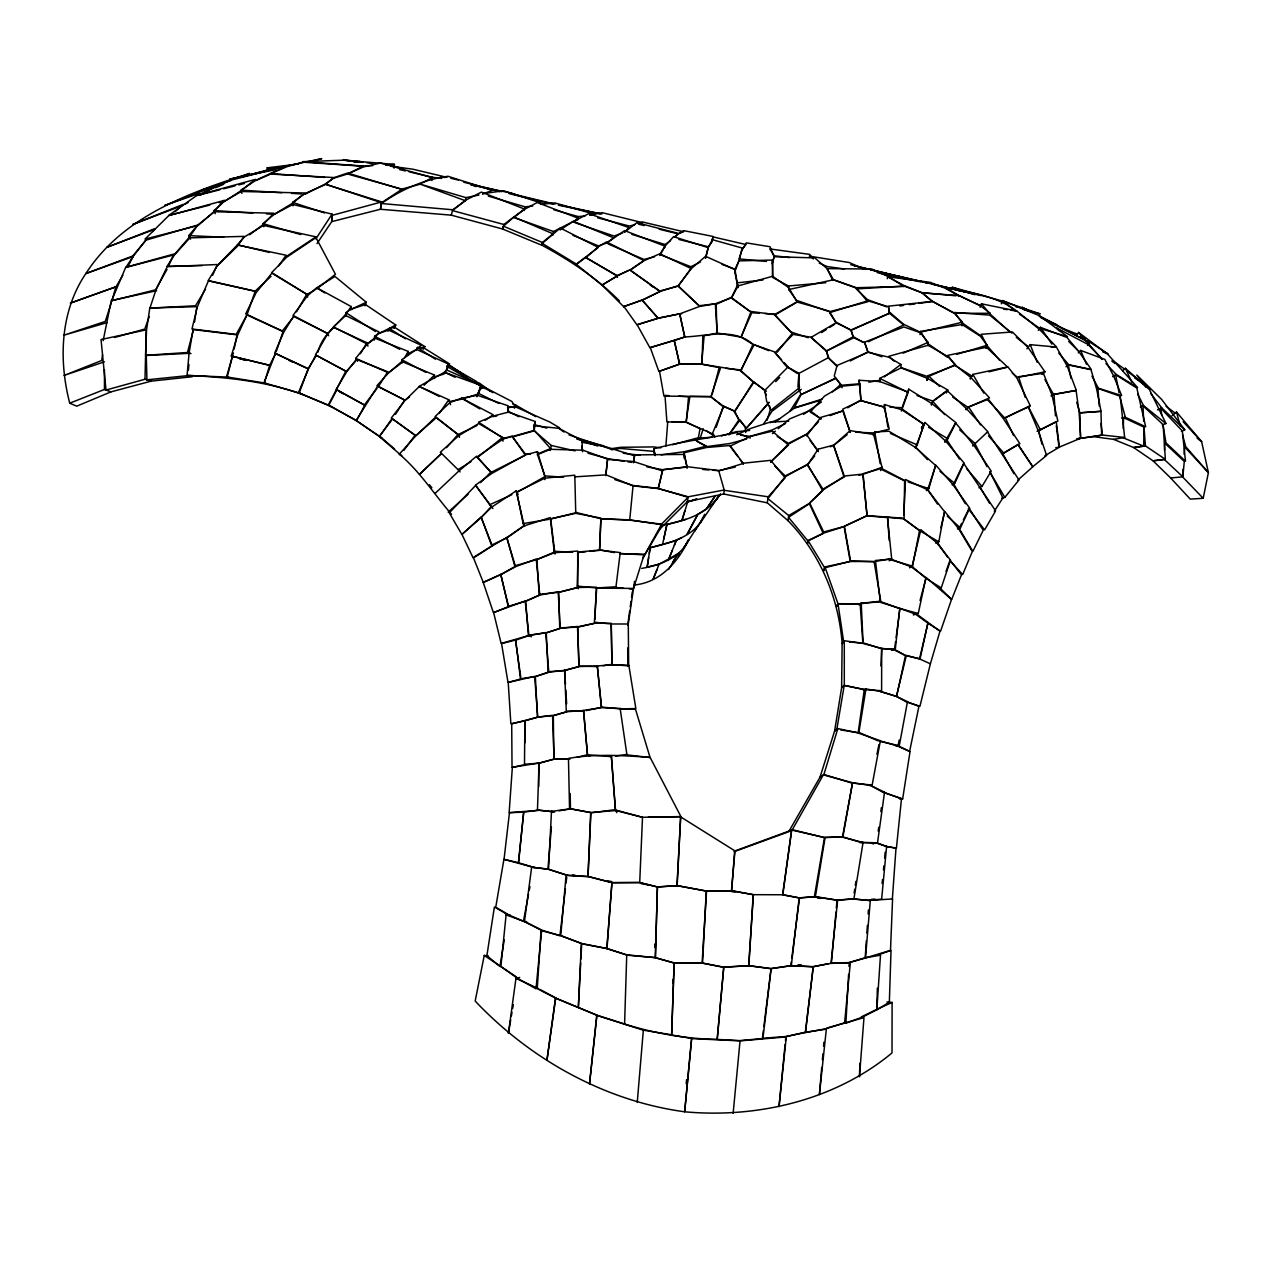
<?xml version="1.0" encoding="UTF-8"?>
<svg xmlns="http://www.w3.org/2000/svg" width="1272" height="1272" viewBox="0 0 1272 1272"><rect width="100%" height="100%" fill="white"/><g stroke="black" fill="none" stroke-linecap="round" stroke-linejoin="round"><path stroke-width="1.5" d="M240.79 177.11L249.566 173.421C188.24 192.851 122.382 216.797 85.86 273.56C60.182 311.37 58.544 360.071 69.737 403.192L104.447 389.455L104.463 369.707M538.708 786.7L538.708 763.073L512.028 767.366L511.71 723.911L537.802 717.154L552.525 715.325L554.099 759.034L539.058 763.168L524.493 764.281L524.891 720.858L537.77 717.138L534.653 676.402L508.228 682.46L510.851 723.736L524.875 720.858L525.113 742.689M886.934 1002.034L892.101 1002.447L892.006 1052.93C835.068 1100.232 757.524 1118.454 684.67 1111.792C604.725 1100.948 530.329 1059.338 475.172 1001.064L484.25 955.463L488.146 955.797M928.083 345.666L928.099 342.391L920.308 332.66L903.931 326.968L864.578 342.136L867.806 351.676L881.83 356.764M1099.231 405.911L1097.927 388.389L1120.219 396.26L1124.655 437.473L1102.379 435.04L1093.046 436.598L1113.557 439.349L1133.606 447.521L1143.703 446.154L1144.037 427.138L1123.573 417.661L1123.271 428.616M1164.516 450.368L1164.675 443.101L1184.28 461.434L1182.865 476.841L1170.653 477.97L1153.02 460.814L1133.622 447.521L1145.436 445.916L1165.343 459.335L1163.149 424.657L1142.987 405.848L1143.719 421.334M877.346 988.233L876.837 1009.809L862.257 1017.171L845.896 1023.213L848.599 974.288M578.347 588.697L577.202 586.09L578.092 552.048L599.573 550.045L620.227 552.589L615.887 587.489L623.598 588.284M684.018 458.095L684.177 452.737L706.517 447.49L730.048 445.502L743.357 463.565M624.616 1024.04L597.013 1015.231L578.363 1007.504L581.32 943.729L607.189 948.514L626.73 955.113L624.584 1024.087C654.492 1033.246 685.815 1039.033 717.138 1039.335L723.816 967.356L702.351 963.095L674.16 963.111L671.68 1035.042L691.555 1038.397L684.67 1111.792L691.698 1038.604L740.034 1040.862M859.872 1063.297L859.459 1076.828L863.974 1017.616L826.927 1028.046M672.697 983.256L672.824 979.551M702.86 335.919L701.937 364.062L679.423 364.158L674.367 340.483L684.893 336.953L679.582 313.834L658.117 318.239L637.145 324.726L649.881 347.749L684.94 336.953M350.993 309.796L351.104 306.504L316.664 287.726L307.331 295.931L293.005 315.44L326.952 333.185L328.589 335.729L326.968 333.2L293.562 316.315L283.767 332.167L274.688 353.028L308.047 368.721L316.33 355.619M144.992 379.247L146.216 329.846L101.044 339.529L106.005 390.043L144.992 379.247L151.384 381.091L110.95 391.871L76.733 406.181L69.737 403.192M374.429 340.037L374.572 336.269L378.849 333.296L388.612 330.1L421.191 345.269L416.469 349.577L408.121 353.648M408.058 355.317L408.201 351.406L374.509 338.034L367.274 344.044L355.715 358.37L357.512 361.264M566.978 875.295L548.518 869.269L551.492 811.377L570.269 808.833L590.908 812.57L588.014 876.44L590.701 812.506L615.807 810.566L642.503 817.26L639.721 882.482L612.134 882.641L588.046 876.44L567.328 875.263L548.455 869.269L531.648 867.186L524.493 921.453L542.317 930.309L559.934 935.842L565.388 888.969M594.899 619.416L596.377 587.171L577.806 587.489L558.758 592.275L559.712 627.859L578.092 627.144L594.724 623.216L611.164 623.248L611.912 664.334L603.055 665.765M880.892 665.972L881.703 648.418L862.48 643.314L844.29 640.738L842.128 643.632L841.619 687.739L834.607 731.05L819.995 777.192L788.688 831.745L734.039 851.683M263.797 226.75L262.938 223.618L274.227 214.3L292.894 204.458L332.072 214.125L331.706 221.646L317.014 243.572M507.862 412.462L508.18 405.816L477.398 395.29L461.625 398.279L479.878 408.9M903.788 514.81L905.521 479.512L927.479 489.72L944.476 511.551L938.8 541.793L935.604 543.08M580.684 962.936L578.331 1007.519L555.387 998.043L537.229 988.63L541.061 930.548L559.473 935.27M580.891 959.056L581.702 943.554L561.318 935.747M734.771 272.637L734.962 269.282L738.857 261.126L742.244 248.056L712.304 239.677L708.122 248.008L705.435 258.168M849.028 966.466L849.235 962.538L864.324 957.975L880.478 955.177L876.853 1009.809L889.351 1002.225L891.02 950.391L878.125 954.906M753.199 894.677L782.598 894.757L791.629 830.091L734.675 851.063L731.67 890.734L753.406 894.693L748.683 965.687L723.45 967.118L702.557 963.111L706.262 891.036L731.432 890.782L734.962 850.904L680.568 816.847L677.181 885.598L706.071 891.02L731.591 890.75L753.199 894.677L748.842 965.687L723.657 967.245L717.265 1039.415L739.668 1040.607L762.93 1038.54L771.118 968.723L748.858 965.702L770.816 968.564L791.311 965.687L799.166 897.889L814.382 896.744L824.495 837.469L791.661 830.059L782.821 894.741L799.245 897.905L782.503 894.773M345.634 316.49L345.889 312.674L351.008 309.207L365.414 304.517L395.783 324.996L394.161 328.351M1183.055 469.225L1182.547 476.857L1203.185 498.29L1208.4 472.612L1201.627 441.67L1176.521 412.033L1172.084 415.69M866.343 940.755L865.183 958.023L890.495 950.375L892.578 898.938L869.046 900.449M866.852 933.076L867.377 925.396M868.14 913.884L868.41 910.052M892.356 898.922L895.997 848.154L885.773 846.357M665.876 445.995L667.752 421.589M1184.137 454.295L1184.725 446.997L1208.4 472.612L1185.743 446.711L1182.547 434.738M551.396 826.975L547.946 869.158L533.89 867.424L518.404 862.718L523.746 812.156L538.263 810.216L552.652 811.631M637.24 1102.427L643.346 1030.177L596.727 1015.374L589.493 1084.173L596.95 1015.263L555.451 998.027L546.944 1060.292L555.753 997.9L539.757 989.33M821.728 1067.415L819.407 1094.572L826.339 1029.128L806.782 1032.053M822.38 1059.656L822.889 1053.852M823.556 1046.093L823.874 1042.213M835.974 912.024L831.363 963.397L849.298 962.554L865.485 958.039L870.302 900.528L852.399 898.938L837.04 900.178L836.324 908.081M298.411 392.698L328.335 405.068L345.873 371.138L315.838 355.158L308.476 369.007L298.411 392.698L302.498 394.463C265.419 381.044 226.003 377.132 187.079 375.415L189.099 353.012L193.09 329.559L237.021 334.838L234.096 349.259M825.782 282.718L788.497 285.977L772.597 277.375L772.517 260.045L738.873 260.887L734.834 271.747L737.951 287.599M188.415 370.041L188.94 364.46M686.196 1083.537L686.562 1079.642M733.133 1113.366L740.05 1040.878L786.271 1036.903L779.02 1106.608L785.094 1044.471M575.723 512.346L600.893 518.769L629.704 520.121L633.043 485.872L606.076 474.853L574.849 476.857M785.476 1040.591L785.858 1036.696L804.826 1032.355M882.1 883.484L882.498 879.572M883.452 869.809L883.849 865.898M884.612 858.091L885.185 852.224M506.097 914.87L500.882 966.513L517.163 978.104L536.005 988.853L541.649 930.436L524.064 921.405L506.097 914.87L509.993 914.95M394.05 168.158L394.447 164.374L343.297 160.208L302.784 161.655L363.251 166.044L372.68 165.678M605.917 474.758L607.523 459.43L633.488 461.498L662.537 470.942L658.276 488.384L633.09 485.491L614.837 479.608M664.795 247.579L665.129 244.542L670.582 240.551M891.608 650.358L895.313 649.149L899.749 608.413L879.493 602.053L861.224 602.944L858.854 604.868M605.774 475.633L607.603 459.033L582.989 450.208L550.394 449.318L537.515 454.629L544.877 475.903L544.941 479.639M566.072 883.102L566.755 877.251M401.825 363.442L401.761 359.706L416.532 349.403L448.11 363.903L447.633 367.815L443.992 374.032L434.468 376.894M510.247 437.234L502.647 437.966L478.51 422.177L493.154 416.055L508.45 412.112L535.305 421.557L534.208 430.826L551.348 445.47L575.103 450.892M634.537 581.288L634.06 585.025C660.279 582.576 678.008 562.017 688.693 539.662C680.504 557.692 659.93 565.388 641.629 568.393M763.375 1030.543L762.421 1038.286L785.571 1036.553L805.319 1032.514L813.221 966.847L828.374 963.683M763.852 1026.679L771.023 968.676L790.946 965.655L813.221 966.847L805.494 1032.578L825.528 1028.825L844.592 1022.879L850.332 962.824L830.266 963.286M431.939 180.481L432.353 177.237L409.202 171.831M791.327 961.775L790.834 965.639L812.649 966.641L831.014 963.365L837.644 900.226L814.144 896.776L799.532 897.921L791.82 957.911M895.567 641.581L894.55 649.404L905.441 655.541L920.069 658.848L927.86 623.137L915.522 614.153L899.94 608.366L896.092 637.685M519.692 977.453L515.955 978.407L508.418 1033.341L510.708 1019.969M630.244 606.919L631.007 601.259M631.532 597.49L632.311 591.83M878.189 831.125L878.713 827.229M880.828 811.647L881.353 807.752M633.567 462.515L634.617 454.899L684.129 454.422L687.15 467.047L662.648 469.702L647.003 466.888M627.7 625.363L629.72 610.687M883.961 408.058L884.438 404.56L901.578 409.695L923.933 424.117L917.223 444.882L915.284 447.887M862.034 603.564L880.749 601.084L874.087 561.524L850.109 561.509L824.94 566.915L837.994 603.707L843.638 641.613L842.159 643.6C838.725 597.856 820.154 553.686 788.02 520.677L788.751 515.573L809.517 503.299L822.698 490.674L807.497 464.232L785.142 476.762L767.922 498.64L788.751 515.573M788.02 520.677L767.302 502.822L768.193 496.796L785.126 477.843L770.737 460.337L744.438 463.088L718.648 471.022M194.568 322.039L196.842 306.663L149.794 308.015L146.534 330.02L145.628 355.286L187.493 352.503L190.975 353.616M102.571 354.777L101.712 360.485L64.013 375.463L104.463 361.805M649.308 553.32L650.167 547.739C668.341 543.367 688.565 538.422 700.427 522.728L718.028 497.066C705.435 515.51 682.174 521.52 661.456 525.479M854.116 893.087L854.704 889.208M855.277 885.312L855.865 881.417M899.527 798.848L902.659 798.895L910.052 751.498L897.221 745.869L879.731 740.797M668.627 569.506L677.706 553.924L659.087 564.243L647.162 567.089L648.609 557.836M920.006 334.584L920.499 331.42L962.109 324.519L980.33 336.174L987.088 345.269L986.023 348.401M961.902 325.839L962.475 322.198L954.207 312.976L932.201 301.4L888.476 306.17L889.08 311.72L903.565 324.249L920.372 332.215L962.475 322.198M647.162 567.089L650.167 547.755L675.241 540.791L681.872 537.579M504.269 939.738L499.96 966.497L486.89 955.685L494.395 907L508.259 914.918M895.854 745.933L899.272 745.742L907.493 701.635L896.219 696.404L879.795 691.284L865.946 688.931L858.902 732.37L878.3 740.972M863.052 842.477L853.909 898.922L836.817 900.147L815.4 896.585L825.115 837.374L842.032 837.056L863.052 842.477L859.793 842.541M614.471 552.605L599.573 549.87L600.893 518.833L629.735 519.851L661.392 524.668L643.139 557.613L660.152 528.786L687.325 501.693L723.657 493.981L724.325 489.974L688.2 496.796L658.26 488.591L633.043 485.872M633.424 462.674L634.569 455.837L605.106 446.567L581.622 442.195M840.697 729.953L858.187 732.624L864.308 689.519L844.211 685.449L836.817 729.365L834.607 731.05L837.835 728.57L857.598 732.831L880.367 740.717L872.147 785.094L868.792 785.492M103.159 340.689L111.268 300.574L156.647 290.7M511.36 1016.137L512.012 1012.321M512.68 1008.489L513.332 1004.673M576.455 264.449L601.91 285.087L617.127 276.024L602.069 285.135L623.646 306.632L642.153 300.113L660.041 291.511L629.815 269.759L617.127 276.008L585.724 257.326L576.455 264.449L576.629 265.419L576.375 264.083L598.333 247.436L560.316 228.022L542.222 243.381L541.904 245.194C570.015 260.442 596.95 278.075 619.48 300.987M381.695 201.914L380.408 209.26L331.706 221.63L332.008 215.381L381.695 201.914L325.68 184.424L304.946 193.567L292.592 202.375L293.101 205.794M482.486 194.044L492.375 190.355L448.014 176.283C424.005 179.479 401.141 189.623 381.425 203.52L380.408 209.26L451.274 215.159L502.774 229.055L503.855 224.492L524.462 209.053L481.404 192.088L465.457 200.308L452.514 210.595L503.855 224.492M901.339 411.047L908.224 392.126L879.89 381.568L859.045 380.264L860.985 400.696L884.104 406.976L889.239 429.109L874.277 432.957L855.738 432.226M945.239 441.638L947.831 438.729L955.892 422.606L931.835 403.622L908.749 389.153L908.16 392.46L879.683 378.388L879.922 381.854M824.94 566.915L823.684 570.937L824.654 567.805L850.189 561.381L844.115 526.544L823.684 531.966L809.628 502.917L822.793 490.07L844.608 476.014L862.798 474.09L867.043 515.51L863.036 473.677L881.512 468.43L904.615 480.45L904.074 518.245L866.947 515.653L844.099 526.576L823.302 533.222L808.022 540.568L807.466 543.732L807.958 540.934L788.497 517.322L809.39 503.696L823.238 533.429L807.958 540.934M687.325 501.693L688.2 496.796M887.299 278.711L887.904 275.356L877.044 272.494M465.345 200.881L465.95 197.637L478.988 195.029M698.264 438.331L700.045 428.743L686.005 421.954L689.917 396.451L710.444 396.61L723.339 406.102L716.168 427.297M526.703 921.691L523.428 921.326L528.5 894.359M529.216 890.511L529.947 886.663M712.288 240.233L713.004 236.433L683.843 230.661L679.343 233.507M552.748 235.304L553.479 231.52L588.777 213.664L629.036 227.593L624.425 232.235L636.827 222.695L678.024 233.333L674.494 237.244M899.193 740.05L898.064 745.805L909.591 751.498L918.941 706.31L906.666 701.683M909.559 567.805L912.533 566.183L919.561 530.329L903.549 518.785L887.665 517.354L889.16 540.457M712.034 241.426L712.94 236.878L745.996 244.542L742.021 249.407M233.364 352.869L227.163 377.069L187.079 375.415M542.413 242.491L541.84 245.258L502.774 229.087L503.442 226.225L513.856 217.019L553.034 233.825L542.413 242.491L503.442 226.225M876.933 754.344L878.92 744.661M577.599 219.992L578.299 216.59L585.056 215.986M918.273 613.438L925.952 577.567L911.261 566.883L891.004 559.155L875.454 560.475L880.256 601.465L899.59 608.477L918.273 613.438L913.296 614.742L916.476 613.899L939.96 631.246L930.404 663.761L919.942 706.278L905.982 701.715L896.458 696.372L906.332 655.398L919.449 658.928M524.159 210.405L524.954 206.811L532.698 206.064M663.666 539.408L666.91 524.573M662.569 544.337L666.894 524.541L681.951 520.455L687.659 501.915L696.897 499.022L687.452 501.947M705.769 257.803L708.17 247.627L673.572 236.656L664.938 246.227L659.834 254.527L690.887 266.738L700.538 261.905M940.819 527.832L944.746 511.455L958.547 528.596L972.301 551.539L962.666 574.594L949.771 560.316M550.108 450.479L551.348 445.47M927.034 380.36L928.242 375.606L955.367 365.271L970.981 377.609L989.521 397.882L968.119 407.358L966.02 409.711M927.081 380.121L927.972 376.703L955.526 364.651L947.529 356.367L928.083 345.269L888.858 356.303L894.296 361.328M187.493 352.503L193.424 329.734M479.067 392.555L480.927 385.368L444.453 372.299L419.172 386.354L439.365 396.466M712.002 394.845L719.205 367.624L701.317 364.142L679.63 364.126L659.516 371.17L663.905 396.069L711.525 396.657M920.053 600.495L926.175 577.504L951.52 599.446L940.58 631.198L927.908 623.137L919.529 658.912L930.293 663.777M451.274 215.159L452.737 209.769L465.377 200.722L419.315 183.852L465.95 197.637M111.856 301.067L115.927 286.757L70.389 303.102L116.006 286.836L122.859 275.229M230.757 378.054L226.559 376.894L232.394 356.383L269.648 365.318L275.563 353.584L308.126 368.785L299.222 393.048L263.972 382.824L275.468 353.521M772.183 263.845L774.203 256.721L814.827 257.898L827.038 268.583L832.81 280.349M678.151 556.516L679.121 553.145M926.366 490.642L928.846 488.591L935.54 465.393L915.538 447.474L888.953 431.24L874.723 431.923L873.244 435.294M660.152 528.786L661.535 524.159L688.104 497.288L658.276 488.448L662.633 469.781L687.166 466.697L718.712 470.576L735.264 467.078M226.559 376.894L264.322 382.952L269.648 365.318L231.281 355.953L237.641 335.156L246.927 314.915L283.052 331.579L276.183 351.756M767.096 420.285L770.307 409.632L769.655 406.007M819.995 777.192L823.906 774.473L837.835 728.57M684.908 510.788L681.935 520.423L685.751 519.358M700.395 437.663L703.209 428.68M632.868 590.081L635.094 583.021M111.268 302.927L105.274 321.434L63.6 335.283L107.118 322.595M533.604 426.661L535.305 421.557M720.604 367.688L710.905 396.625L722.194 405.943L734.993 411.222L753.453 381.807L739.143 369.755L726.169 368.308M476.873 396.769L479.91 389.296L483.137 386.609L511.789 401.411L515.303 406.611L507.512 407.755M480.927 385.368L477.827 394.082L463.406 398.629M946.018 571.43L949.993 560.284L961.473 574.801L951.694 599.43L940.056 588.141M908.749 389.153L901.753 408.694L923.711 424.466M149.301 316.553L144.769 329.066L114.512 337.509M772.343 262L774.155 257.008L770.085 246.752L746.314 242.873L741.894 250.25L739.064 258.9L766.475 261.46M952.124 484.886L954.716 483.36L964.112 463.056L945.684 441.13L924.983 422.495L915.761 447.156L927.511 459.669M656.909 569.777L653.077 579.364L659.087 564.243M364.905 305.805L366.304 302.275L334.981 276.469L316.664 287.806L324.837 292.942M980.076 307.268L981.475 303.817L1016.805 310.988L1039.16 329.114L1056.476 346.906L1050.879 346.906M672.363 550.235L668.531 559.68L676.322 540.298L674.399 545.163M416.119 350.404L417.359 347.447L424.005 348.003L449.7 363.999L446.965 366.686M446.822 367.02L448.11 363.903M168.667 266.007L173.708 254.098L125.721 267.295L111.554 300.812L155.613 289.809L167.014 269.41M931.311 404.862L932.774 401.427L947.402 390.854L966.704 408.948L987.819 431.701L972.635 445.868L975.417 443.833L959.66 429.888M931.374 404.703L932.901 401.109L947.783 389.963L927.527 378.42L901.117 367.878L879.683 378.388M212.631 275.277L217.258 264.528L167.236 266.675L155.884 290.048L149.937 308.11L195.522 305.773L205.539 289.11M446.488 370.486L447.998 366.988L447.251 365.97L448.968 365.589L476.141 381.282L479.003 385.034L447.998 366.988M1001.334 303.817L1002.734 300.558L1039.415 315.71L1067.542 336.651L1039.669 328.351L1019.524 314.136M946.495 392.953L947.783 389.963M880.574 470.592L882.021 467.253L873.626 434.452L850.094 430.604L833.589 445.407L830.203 446.79M704.624 514.317L700.427 522.728M388.119 331.197L389.359 328.446L394.654 327.333L424.896 346.636L423.178 349.244M957.466 528.977L960.408 527.928L969.693 508.18L952.808 484.489L935.81 465.17L927.749 489.497L937.496 504.078M317.968 352.169C322.595 332.374 341.357 323.136 351.104 306.504M737.824 284.499L731.352 297.855L715.293 303.77L699.187 305.741L678.04 285.882L691.046 268.869L705.547 256.308L734.946 269.521L737.935 287.456M688.693 539.662L684.241 547.167L703.416 517.418M961.632 523.38L959.12 528.389L972.857 551.412L983.208 530.265L969.184 508.371L963.317 520.041M944.746 442.195L955.638 422.892L973.716 445.073L991.222 471.165L981.984 486.461L978.931 487.748M128.615 265.132L133.21 256.515L85.86 273.56L132.765 255.99L145.819 240.392M697.692 514.508L687.071 534.431L697.708 514.508L706.548 508.784L715.262 495.842L706.564 508.816M659.914 255.513L664.954 246.148L624.6 230.598L606.426 243.222M514.381 408.233L516.05 405.275L535.766 416.612M404.56 357.877L408.201 351.406M792.329 829.694L823.318 774.887L852.574 782.741L842.477 836.992L823.954 837.548L792.329 829.694L789.896 831.061M296.551 311.799L306.791 294.182L271.874 273.194L256.149 292.624L245.703 313.914L282.32 330.99L293.752 316.601M673.158 561.715L677.69 553.924M360.405 353.711L366.845 342.709L333.582 327.397L327.54 334.091L315.456 354.793L346.238 371.472L355.413 361.439M394.59 449L381.823 438.045L356.144 420.476L377.546 386.322L404.655 399.933L395.544 414.259M800.819 394.256L790.007 411.206M970.329 378.722L972.873 374.397L1007.853 366.893L1016.98 378.197L1030.225 405.72L1027.267 407.581M970.218 378.865L971.888 376.083L955.304 365.541L947.879 355.349L986.404 347.272L1007.71 367.131L988.853 371.837M379.088 385.495L387.801 371.774L356.319 359.356L346.62 371.837L336.237 389.407L364.364 404.957L376.973 388.517M376.258 336.094L378.945 331.897L345.698 315.488L333.407 326.888L367.274 344.028L374.477 338.877M921.485 427.917L923.933 424.117M921.516 427.853L924.983 422.495M994.275 511.233L1002.908 497.94L989.886 471.737M315.838 238.913L332.072 214.125M763.534 424.053L772.088 411.174L801.201 389.327M694.655 531.124L698.598 525.177L696.897 527.069M729.206 434.261L739.096 419.585L733.642 410.792L723.848 406.166L712.193 434.165L714.832 436.884M1038.302 330.37L1040.385 327.302L1066.985 337.478L1079.149 352.01L1091.249 369.468L1068.718 364.698L1058.765 353.075M278.727 265.896L286.057 255.227L237.371 244.971L217.703 265.164L208.195 280.54L255.115 291.177L271 276.39M1076.335 335.713L1078.592 332.453L1107.721 354.236L1137.566 387.531L1116.085 374.365L1105.956 363.538M400.569 454.867L379.422 436.582L392.03 418.599L415.085 435.167L403.924 450.32M439.158 413.448L448.778 399.742L419.251 386.545L405.068 400.426L391.315 417.979L415.737 435.74L435.962 418.027M1087.544 345.475L1089.611 342.534L1039.431 315.917M728.904 434.913L740.081 419.935L745.169 427.281L745.678 432.544M379.263 436.487L392.507 419.029M806.528 435.93L820.774 417.375L842.843 411.047L850.189 432.289M152.72 231.552L155.009 228.594L106.912 247.309L155.327 229.071M711.923 242.125L708.297 246.768L678.882 239.454M1026.902 348.846L1030.225 344.664L1056.38 347.033L1067.113 365.907L1076.303 390.377L1053.629 394.511L1044.932 379.597M777.192 352.217L792.202 333.471L774.282 314.089L764.917 313.532M814.7 455.933L807.386 464.932L785.174 475.887L774.632 465.854M1001.7 498.29L1004.848 497.384L1019.015 479.973L987.469 431.955M190.53 239.168L188.765 235.606L197.78 225.017L214.539 211.724L273.862 213.219L263.193 224.54L249.598 234.795M712.288 504.284L716.995 498.767M446.536 447.68L458.015 434.468L435.517 417.184L415.849 435.851L399.329 454.168C419.855 471.356 434.404 494.617 451.496 514.27M746.616 428.012L769.019 402.381M769.083 402.429L746.537 427.98L738.555 419.394L734.675 411.126L754.058 381.998L764.265 389.979L766.332 395.306M966.195 409.52L968.501 406.929L988.328 399.217L1003.465 418.79L1019.874 443.705L1003.799 453.134L988.519 435.899M818.5 421.763L806.448 434.34L788.386 443.292L777.224 436.519M775.713 381.648L779.72 377.514M1078.274 352.901L1080.675 350.436L1104.843 359.388L1113.652 376.003L1121.618 395.576L1098.34 388.199L1091.996 376.13M480.609 482.581L490.897 472.087L476.507 456.219L459.128 470.751L435.215 493.282M770.689 462.102L788.433 444.119L806.448 434.388L818.357 451.433M424.085 385.273L434.436 375.017L401.793 361.518L388.517 372.935L376.973 385.655L404.941 400.267L409.52 396.928M217.798 265.276L237.673 246.037L244.145 236.369L189.878 237.848L174.423 254.988L167.014 266.341L202.169 265.61M1122.699 370.836L1125.354 368.276L1149.379 389.455L1165.963 423.544L1162.306 424.991M1042.134 374.509L1044.964 371.822L1028.014 347.447L1012.401 331.992L981.141 334.282L986.993 345.539L999.363 360.008M770.689 461.863L788.497 445.089L772.295 431.16L750.019 436.503L730.064 446.17L737.824 456.584M215.191 213.728L214.141 210.548L224.603 201.071L241.41 191.484L304.803 192.994L292.703 203.107L274.243 214.364L266.484 213.871M174.916 211.836L183.2 204.363L132.781 224.46L181.785 205.778M889.16 560.825L891.656 558.567L887.443 517.561L866.82 515.86L844.338 526.195L850.555 560.841L873.864 561.699L891.656 558.567M832.46 391.856L840.744 384.398L835.911 378.372L801.042 394.574L794.205 407.835L821.871 399.201M448.142 512.139L468.16 494.204M1017.584 480.371L1032.864 466.745L1018.029 444.453L1002.734 453.563L1013.864 473.661M844.211 685.449L841.619 687.755L844.306 685.354L844.29 640.738M775.173 421.938L794.364 408.137L820.297 400.283M573.179 222.282L577.997 218.116L537.213 202.518L524.382 209.403L513.761 217.512L553.479 231.52M772.454 433.625L775.348 431.144M778.257 428.68L789.88 418.806L809.898 410.554L821.171 418.965L810.28 412.064L824.479 396.133L841.508 386.211L859.856 384.462L860.842 399.965L847.74 407.787M674.86 236.878L677.849 234.461M477.27 457.666L502.599 437.425L478.638 423.544L458.683 435.74L440.319 452.228L459.065 470.672M847.168 434.69L833.573 445.438L843.781 476.125M316.617 289.03L335.442 274.291L315.949 237.61L286.629 257.262L271.683 272.574L306.87 294.452L314.995 289.937M821.521 401.92L803.538 414.338M400.33 363.84L388.453 372.823L355.715 358.37M884.326 376.878L900.894 364.46L888.858 357.194L868.092 352.328L837.071 365.462L834.257 376.019L841.11 385.289L859.729 383.778M1065.984 366.749L1068.718 364.698M485.173 420.301L493.202 414.752L461.625 398.12L449.843 402.604L435.151 416.516L458.063 434.563L477.032 425.548M629.974 270.014L643.87 260.553L606.474 241.934L598.412 246.689L585.82 257.707L617.031 275.595L617.445 277.36M1112.65 376.671L1116.085 374.365M241.903 193.424L241.076 190.148L255.783 180.306L286.979 165.821L229.962 180.433L197.033 195.602M286.407 256.451L316.012 236.846L263.431 225.414L244.415 236.926L237.323 244.765L269.41 252.413M516.146 490.881L491.644 507.162L481.245 517.227L491.453 545.132L507.162 537.754L524.128 525.463L516.146 490.881L518.117 494.538M560.109 229.978L573.338 221.28L613.756 237.848L606.442 243.079L598.492 245.941L572.909 235.304M821.521 332.612L826.45 329.48M829.726 327.397L834.639 324.265M395.783 324.996L378.833 333.646M492.248 545.656L473.025 557.692L461.99 534.478L481.007 517.068L491.548 543.86M470.91 461.657L458.174 469.607L460.114 471.928M200.706 194.934L214.92 186.316L164.692 205.476L199.179 193.408M1044.884 455.758L1059.401 447.156L1056.253 421.604L1038.588 430.779L1041.975 444.23M185.156 204.172L188.256 202.343M516.973 492.407L544.877 476.634L537.468 451.655L525.368 454.899L491.66 473.534L475.49 485.173L492.916 508.53M479.926 389.264L482.517 387.88L479.258 384.446L446.695 369.993L444.485 372.14L455.122 377.275M1037.062 431.24L1057.859 421.096L1052.055 395.322L1043.406 373.3L1018.554 376.703L1025.28 397.468M850.237 360.962L867.902 351.883L864.642 342.629L853.687 337.796L826.403 351.072L810.995 337.43L836.054 322.77L850.92 329.909L853.21 336.778L826.387 351.04L828.295 357.766L836.515 365.939M1051.006 395.862L1054.011 394.32L1076.096 390.472L1079.181 413.05L1080.803 438.172L1059.019 447.219M305.105 194.203L325.616 183.772L334.107 177.555L270.713 174.057L255.879 180.544M334.202 178.064L347.479 173.994L363.251 166.234L302.815 162.164L287.202 166.616L270.65 173.644L324.567 177.396M861.303 1016.916L875.979 1009.714M785.571 423.497L772.231 429.968L750.003 436.375L740.495 435.199M1030.225 405.72L1004.753 417.995L987.708 399.901M1157.504 409.838L1160.811 408.248L1182.34 430.985L1185.472 461.211L1165.979 442.863L1162.974 424.721M1158.172 409.52L1161.702 407.819L1184.773 429.809L1181.449 431.415M868.299 341.786L903.661 324.996L889.351 313.182L850.952 330.02L853.083 336.476L863.1 342.47M835.72 378.118L801.058 394.574L797.926 386.497L798.911 373.411L828.263 357.718L837.374 366.161M351.008 309.382L366.304 302.275M489.482 504.841L511.805 494.728M877.775 1008.903L892.101 1002.447M736.695 434.722L750.766 428.425L769.91 422.129L788.704 421.159M347.479 173.978L363.299 166.982L380.535 163.007L432.305 177.667L419.203 184.456L401.793 189.099L349.355 174.502M617.031 275.595L628.352 270.713M903.12 353.155L928.099 342.391M215.525 187.7L223.713 184.281M537.5 453.993L550.585 448.555L534.304 430.413L512.139 436.598L525.336 453.993L530.551 453.993M770.101 422.717L779.847 418.79M1140.316 406.897L1143.56 405.625L1165.963 423.544M830.203 415.578L842.827 410.729M679.82 313.834L699.68 306.393L677.976 285.803L659.977 291.447L642.36 300.16L657.974 318.207L679.82 313.834L684.622 336.953C707.502 336.126 733.499 327.508 753.008 344.283L741.131 370.597L701.635 364.094L704.132 335.744L717.201 333.137L715.341 303.801L699.727 306.441M864.292 473.884L882.021 467.253M622.692 232.871L614.042 236.051L575.071 222.743M677.96 233.778L683.636 231.743L642.71 222.028L638.162 223.3M623.964 306.552L641.994 300.081L658.212 318.254L636.938 324.805L623.964 306.552L625.109 306.218L623.646 306.632M863.116 689.949L865.946 688.931M231.281 180.433L201.612 190.116L209.324 188.399M240.551 177.412L267.454 169.955L321.816 158.634L308.571 161.989M956.751 354.316L987.088 345.269M419.935 348.067L424.896 346.636M553.209 715.611L567.089 711.589M721.383 435.914L736.186 431.701L749.653 430.461M512.155 437.059L534.208 430.826L533.906 425.754L558.806 428.314L582.035 440.573L582.353 450.845M654.349 454.39L653.808 448.778C680.918 441.575 708.822 438.172 736.345 432.671L750.273 437.997M672.586 444.707L696.197 438.299L711.779 437.234M746.6 438.999L730.033 443.483L706.469 446.647L696.309 440.875L706.453 446.138L684.209 451.735L661.09 454.82M521.027 678.946L507.989 682.396L501.565 643.6L515.462 640.055L520.757 676.99M829.344 311.735L867.758 301.798L856.358 288.124L833.478 279.76L788.735 289.539L796.399 300.272L827.516 311.099M198.925 195.109L219.818 189.767M223.602 188.797L235.002 185.887M238.802 184.917L244.494 183.454M209.769 205.078L168.651 215.429L196.937 195.363L255.402 179.368L241.203 190.625L224.731 201.31L219.118 202.725M550.776 519.04L575.739 512.759L574.801 475.187L544.909 478.161L516.75 491.994L523.11 523.587L524.636 526.417M654.571 256.817L643.918 259.44L608.223 244.001M576.995 757.301L587.505 754.757L583.61 710.523L567.28 711.7L553.32 715.659L553.861 758.923L569.999 759.002M590.081 215.063L602.197 212.678L642.583 222.695M634.744 224.778L629.306 226.034L597.745 217.846M525.32 764.488L512.346 767.429L509.134 812.665L538.692 810.343M1121.713 418.059L1125.322 417.264L1145.659 426.772L1136.834 388.024L1115.623 374.684L1119.074 392.841M267.549 170.591L229.628 179.177L275.801 169.589M590.017 215.35L593.213 214.666M586.201 710.587L601.529 707.312L597.299 665.987L579.269 666.56L564.545 670.296L566.279 711.143L584.293 711M1019.683 377.069L1044.964 371.822M482.835 193.598L503.776 190.8L544.352 204.092M594.755 623.296L577.774 626.778L578.824 666.083L597.729 666.608M449.445 401.539L461.593 399.201M858.886 475.235L862.527 474.551M868.856 382.188L879.811 380.264M540.568 204.363L554.846 202.932L594.803 214.316M493.138 416.612L496.796 415.992M1113.557 439.349L1124.655 437.473M559.028 810.821L570.476 808.913L570.19 793.505M523.11 523.587L548.932 519.342M1077.273 438.729L1080.803 438.172M615.41 756.093L626.858 754.375M610.894 448.73L620.704 447.283L653.633 446.917L660.852 447.871M1055.744 447.696L1059.401 447.156M1093.03 436.598L1076.971 438.856L1101.632 435.167L1100.964 411.317L1079.912 412.828L1076.7 402.302M899.813 305.964L903.629 305.439M909.337 304.66L915.061 303.881M918.861 303.356L932.201 301.528L922.136 292.926L904.169 286.041L856.294 288.935L867.345 299.508L886.632 306.87M616.841 812.665L615.346 809.644L591.623 812.792L569.538 808.547L568.457 758.398C595.375 753.676 623.01 755.457 650.135 757.428L680.902 816.56L648.227 817.244M354.125 162.275L360.008 161.528L352.535 161.353M528.405 635.173L546.324 632.852L560.252 628.384L577.472 626.46L579.142 666.417L564.991 670.535L548.089 671.711L546.276 632.82L560.189 628.32L558.185 591.718L539.948 595.042L525.606 601.211L508.18 606.347L500.882 574.515L515.86 566.565L536.243 558.996L539.773 594.899L525.702 601.259L528.405 635.173L531.457 636.811M611.514 449.573L620.498 448.428L654.062 451.385L654.921 454.581M267.629 171.243L267.168 167.84L298.586 163.961M1165.343 459.335L1153.02 460.814L1164.309 459.462L1182.865 476.841M737.744 282.781L762.962 279.999M192.263 376.735L151.416 381.107L146.932 379.819L146.264 355.492L190.005 353.298M146.932 379.819L187.89 375.622M578.267 552.461L586.01 551.698M589.89 551.317L599.573 550.363L600.909 518.117L575.755 513.332L550.681 518.753L555.005 554.067M551.253 715.786L537.5 717.058L535.353 676.64L548.979 672.173L564.657 670.36L565.468 684.098M871.304 899.368L874.977 899.05M385.559 165.01L394.447 164.374M1203.185 498.29L1190.258 499.117L1170.653 477.97M615.998 586.774L596.648 587.95L577.202 586.09M569.538 758.827L554.338 759.13L539.105 763.184L537.452 810.01L553.32 811.775M642.503 817.276L680.759 816.688L676.958 885.662L706.548 891.068L702.096 963.063L674.081 962.92L655.43 957.768L657.385 886.95L639.689 882.577L612.007 882.688L589.095 876.758L566.072 875.359L560.745 935.779L581.717 943.538L606.983 948.594L611.927 882.72L606.792 948.673L626.953 954.843L655.287 957.641L674.128 963.031L671.584 1034.788L643.346 1030.177M798.069 965.273L801.455 965.225M797.703 965.257L801.201 965.209M267.168 167.84L276.31 167.84M679.582 313.834L681.665 313.834M860.206 603.771L837.978 603.739L836.515 606.521L837.994 603.707L860.158 603.818L862.845 643.012L849.394 642.042M620.052 553.638L644.3 554.179M861.748 842.509L876.011 842.827L886.616 846.373L881.639 899.129L868.299 900.401L853.226 898.922M671.696 421.684L685.544 422.065L713.767 434.372M890.05 407.215L901.928 407.692M895.313 649.149L881.162 648.577L863.084 642.837L861.224 602.944M188.765 235.606L223.713 237.228M553.988 551.317L572.67 552.191M620.164 708.615L635.539 709.363L650.072 757.524L626.937 754.884L620.132 708.425L601.767 707.645L583.451 710.412L587.457 754.725L589.62 756.252M620.068 553.511L644.061 554.862L633.233 589.286L629.37 588.888M759.289 313.198L751.784 312.769L741.02 337.016L752.277 343.965L768.733 350.675M668.913 395.624L664.986 395.385L666.894 421.938L686.339 421.875L688.565 396.753L678.739 396.18M640.277 455.265L623.264 453.261M241.076 190.148L281.827 192.724M291.526 193.344L301.226 193.948M214.141 210.548L252.921 213.012M544.877 475.903L563.623 477.207M702.907 469.511L708.822 469.956M712.765 470.243L718.696 470.688L724.277 490.308L768.193 496.796M587.457 754.725L611.593 756.681M626.698 955.161L655.318 957.657L657.449 887.029L676.99 885.646L657.322 886.902L639.689 882.577M381.425 203.52L452.737 209.769M955.463 295.756L922.168 292.703L904.201 285.628L887.649 276.771L930.23 282.336L945.032 288.188L959.374 296.106M853.274 783.139L872.147 785.094M817.435 898.08L820.631 898.414M531.648 867.186L534.971 867.552M600.177 213.855L558.424 205.205M609.431 623.837L594.374 622.167L596.711 588.157L633.536 588.411L628.257 624.011L611.291 623.98L611.975 664.652L628.67 665.844L628.273 623.932M390.727 166.234L412.764 169.176L446.981 177.349M877.203 954.795L880.478 955.177M559.537 204.935L601.91 214.046M789.626 257.596L774.314 255.783L769.751 248.93L809.644 254.384L813.269 259.011M575.739 875.629L572.368 875.231L575.628 875.629M432.353 177.237L441.766 178.414M629.704 520.153L661.535 524.159M362.918 162.244L343.345 159.652L348.862 161.051M366.845 162.752L372.712 163.531M844.544 268.98L827.245 266.579L819.232 263.145M1053.073 324.201L1056.809 324.742L1039.256 316.33M1003.497 309.08L1007.281 309.653M1011.081 310.209L1016.773 311.052C992.542 293.069 961.982 292.051 933.807 284.578M731.162 891.513L735.057 892.117M624.218 461.243L607.666 458.635L587.982 453.214M627.907 461.815L631.58 462.388M809.262 256.149L849.283 262.525L864.419 269.314M1016.01 306.918L1021.718 307.919L1028.73 311.29M955.224 289.937L964.256 291.574L902.452 277.073M641.136 883.627L648.036 884.883M890.273 274.832L893.755 275.468M897.237 276.103L900.703 276.755M723.657 493.981L767.302 502.822M511.392 193.678L555.053 204.124M552.891 204.188L509.086 193.614M887.904 275.356L920.419 281.827M608.096 880.892L611.832 881.639M441.098 176.808L444.93 177.571M844.306 685.354L864.181 689.567L881.607 690.728L881.703 648.418L893.787 649.658L905.505 655.541L896.585 696.356L879.715 691.3M551.492 811.377L554.624 812.061M499.769 191.595L471.864 184.774M463.692 182.198L501.693 191.674M880.208 741.401L899.272 745.742M975.449 294.389L945.239 287.393L959.422 295.883L980.712 305.709M931.676 283.831L981.157 295.629M399.567 169.574L405.355 170.925M850.761 264.719L900.703 276.819M900.528 276.819L870.366 269.712L926.716 282.813M450.797 178.271L458.397 180.083M239.693 358.72L246.784 360.421M239.979 358.784L245.735 360.167M638.528 224.19L644.157 225.557M659.182 229.214L676.084 233.317M925.078 282.384L928.353 283.227M394.24 166.378L403.288 168.715M1023.197 309.366L1040.178 313.914L1002.511 301.098L952.14 287.218L974.781 294.707M854.037 265.641L866.598 268.821L860.89 267.772L864.467 268.869M583.339 440.335L603.834 445.852M642.471 817.355L615.505 809.962L611.355 756.172L615.346 809.644M553.717 209.753L578.299 216.59M534.304 424.594L546.833 428.123M884.088 407.135L860.953 400.569L842.748 409.155L850.173 432.003M262.938 223.618L300.733 234.557M569.013 434.897L612.611 449.7M488.321 196.111L524.954 206.811M890.4 559.696L912.533 566.183M631.834 234.366L665.129 244.542M823.906 774.473L851.381 782.948M533.572 867.393L504.046 859.316L509.452 812.713L523.635 812.14L518.578 862.75L503.919 859.3L495.746 907.238L508.864 914.918L523.428 921.326M475.712 381.95L479.417 383.111L490.324 391.14M908.113 481.945L928.846 488.591M292.592 202.375L324.503 212.901M597.745 446.043L576.661 438.935M808.181 337.7L790.628 331.849L774.743 315.122L797.194 302.052L829.233 311.084L836.276 323.215M902.659 798.895L882.688 792.186L870.525 785.285M873.626 843.94L870.795 842.986L876.599 842.811L885.932 846.373L896.41 848.17L901.482 798.88L883.484 792.17M901.101 367.608L927.972 376.703M520.582 196.301L511.519 193.153L470.799 184.694L476.3 186.618M917.001 395.576L932.901 401.109M1102.792 351.947L1108.007 353.839L1088.689 341.421M104.447 389.455L110.95 391.871M722.051 264.417L734.962 269.282M263.972 382.824L267.835 384.303L264.322 382.952M1061.563 328.033L1077.416 334.17M231.281 355.953L234.525 357.225M1123.033 437.743L1143.703 446.154M512.632 403.86L516.05 405.275M299.222 393.048L331.579 406.786L357.48 421.191M890.511 433.513L917.223 444.882M515.955 978.407L538.151 988.471M289.03 360.437L292.512 362.075M1089.611 342.534L1040.687 317.571M881.146 469.273L904.344 480.737M478.129 393.191L498.863 403.463M1032.466 312.435L1022.004 307.22L1028.81 311.004M518.912 416.755L508.641 411.54L507.719 407.135L515.208 406.754L550.045 422.145L559.537 427.805M374.572 336.269L399.726 349.307M401.761 359.706L425.866 372.362M328.335 405.068L331.579 406.786M356.144 420.476L381.823 438.013L379.422 436.582M339.672 391.84L343.043 393.7M399.329 454.168L401.857 455.599M938.8 541.793L919.259 530.488L903.581 518.738M928.528 427.312L947.831 438.729M542.222 243.381L576.375 264.083M706.167 430.508L714.785 436.63M492.868 392.619L478.463 384.541L485.03 388.612M926.747 578.792L941.232 587.903L950.518 560.173L936.653 542.667L920.801 529.645L912.072 566.438L925.142 577.774M345.889 312.674L375.526 331.547M389.359 328.446L405.45 338.781M1080.628 336.237L1085.461 339.338M417.359 347.447L435.453 359.197M797.385 373.523L786.271 366.225L775.125 352.71L793.108 334.409L810.868 337.175L826.148 350.515L828.644 357.353M484.25 955.463L516.384 976.88M952.68 397.087L968.119 407.358M467.078 377.053L448.968 365.016L467.094 377.228M980.553 335.649L962.348 323.024L954.35 312.483L989.648 315.122L1011.924 333.105M928.083 343.742L947.258 357.146M766.396 391.251L752.722 381.568L740.686 370.406L754.137 344.76L774.219 351.772L781.628 359.833M650.278 285.087L653.267 287.202M1134.656 377.848L1150.047 388.819L1127.533 371.376M1112.475 360.421L1124.528 369.055M559.219 428.537L563.973 432.035M1166.074 406.277L1175.185 413.13M1111.823 361.073L1114.94 363.474M1197.079 438.156L1201.627 441.67L1183.119 421.684M1016.249 337.303L1028.476 346.874M1012.258 373.078L1017.743 377.482M939.96 471.403L954.716 483.36M1002.734 300.558L1013.371 309.43M947.29 516.114L960.408 527.928M1010.222 332.405L990.029 313.93L981.475 303.817M928.242 375.606L939.483 386.291M1068.687 341.468L1079.34 351.803M1102.315 359.308L1088.212 344.537L1056.666 328.001L1059.004 330.72M784.093 362.52L787.797 366.559M932.774 401.427L944.683 414.577M1102.172 359.451L1078.592 332.453M966.482 468.446L981.984 486.461M429.395 484.712L431.86 487.717M1150.588 393.35L1161.702 407.819M968.294 508.689L984.608 529.915L995.61 510.867L963.667 463.326L953.634 483.996L965.353 503.744M810.073 440.605L818.357 451.528M1184.773 429.809L1161.686 399.488L1136.802 375.033L1146.056 387.372M740.05 459.558L743.373 464.026M937.337 542.381L947.513 557.057M1040.385 327.302L1051.896 344.124M1017.823 444.532L1032.705 466.776L1046.618 455.424L1038.318 430.858L1028.285 406.945L1005.262 417.677L1013.625 435.581M968.501 406.929L980.505 424.88M946.813 439.858L959.454 459.128M920.499 331.42L927.145 342.2M808.022 540.568L824.654 567.805M980.044 487.271L989.537 503.251M989.727 471.801L1004.848 497.384M972.873 374.397L983.765 393.112M458.015 434.468L459.51 437.298M1028.348 406.913L1040.576 430.159M975.115 444.055L986.993 466.601M1137.661 394.113L1143.56 405.625M1125.354 368.276L1131.873 382.204M840.744 384.398L842.144 387.706M1080.675 350.436L1086.399 364.11M1030.225 344.664L1037.157 362.281M448.778 399.742L450.606 404.655M366.845 342.709L367.958 346.175M306.791 294.182L307.681 297.044M1119.758 396.466L1125.322 417.264M1176.521 412.033L1180.241 426.056M653.808 448.778L655.303 455.599M859.045 380.264L859.793 384.096M1070.96 378.372L1068.353 364.969L1090.994 369.643L1096.639 389.009L1101.043 411.301L1079.833 412.844L1080.373 436.28M684.177 452.737L687.119 468.335M874.723 431.923L880.176 463.676M884.438 404.56L887.872 427.122M1160.811 408.248L1161.781 415.578M1056.317 425.659L1058.781 445.264M1101.011 423.401L1102.379 435.04M582.019 446.011L582.608 451.735M502.599 437.425L502.981 441.225M1144.005 427.138L1145.436 445.916M1054.011 394.32L1055.442 415.865M788.497 285.977L788.735 289.619M900.894 364.46L901.164 368.403M565.817 689.996L566.628 703.734M537.468 451.655L537.531 455.201M434.436 375.017L434.499 378.531M627.716 647.957L627.923 666.433M772.517 260.045L772.645 277.042M655.287 943.776L655.175 947.592L655.287 943.76M884.549 792.138L877.521 842.795L861.144 842.509L842.891 836.912L852.51 782.757L870.032 785.349L884.549 792.138M197.303 306.965L191.977 328.987L236.163 334.393L246.959 314.931L255.211 291.304L208.417 280.858L197.303 306.965M750.862 312.038L741.194 337.16L716.931 332.978L716.2 304.342L731.177 297.394L750.862 312.038M336.826 389.836L328.733 405.275L356.526 420.682L364.778 405.243L336.826 389.836M737.887 285.962L731.448 298.109L749.939 311.306L774.505 314.597L797.083 301.83L788.608 287.567L772.549 276.278L737.887 285.962M133.131 256.435L125.864 267.454L174.248 254.766L189.48 237.053L197.78 225.017L145.708 240.217L133.131 256.435M818.23 449.159L807.37 465.043L822.936 489.148L844.513 476.793L833.621 445.152L818.23 449.159M691.014 268.487L678.246 286.168L659.691 291.034L630.149 270.252L643.87 260.76L659.77 253.796L691.014 268.487M720.318 494.267L716.979 498.815L720.35 494.204M224.254 200.388L214.396 211.295L198.082 225.494L145.008 239.104L168.747 215.62L224.254 200.388M491.151 506.638L481.452 517.354L461.847 534.399L449.255 512.855L475.696 485.395L491.151 506.638M787.813 367.163L764.854 390.329L766.619 401.173L770.959 410.188L799.388 387.753L798.737 373.189L787.813 367.163M441.352 453.468L419.474 474.377L441.432 453.563M334.123 177.635L325.664 184.186L381.568 202.709L401.777 189.385L347.542 173.056L334.123 177.635M502.79 439.253L476.921 456.998L491.04 472.373L525.384 455.233L512.107 435.994L502.79 439.253M524.318 525.829L506.812 537.547L514.731 565.865L536.879 559.569L554.497 552.716L577.663 551.078L577.822 587.505L558.821 592.339L539.153 594.31L536.864 559.553L554.29 552.128L550.235 517.593L524.318 525.829M492.455 545.783L473.502 557.915L483.312 582.449L500.945 574.547L515.399 566.279L506.749 537.5L492.455 545.783M500.675 574.419L483.217 582.417L493.377 612.563L525.177 600.972L528.913 635.459L501.136 643.473L493.647 612.659L508.593 606.553L500.675 574.419M889.382 313.373L851 330.354L835.593 321.816L829.519 312.705L867.583 300.828L888.444 306.663L889.382 313.373M679.82 364.078L658.88 371.472L650.262 347.558L674.128 340.53L679.82 364.078M529.072 635.539L515.717 640.134L520.455 678.739L535.21 676.577L548.773 672.061L545.736 632.55L529.072 635.539M611.975 664.715L597.299 665.987L601.37 707.057L620.211 708.917L635.857 708.552L628.829 665.304L611.975 664.715M904.138 286.47L856.39 287.711L833.494 279.792L827.023 268.63L871.829 269.028L887.729 276.342L904.138 286.47M990.22 313.294L954.111 313.278L932.217 301.098L922.152 292.83L959.47 295.661L980.601 305.964L990.22 313.294"/></g></svg>
